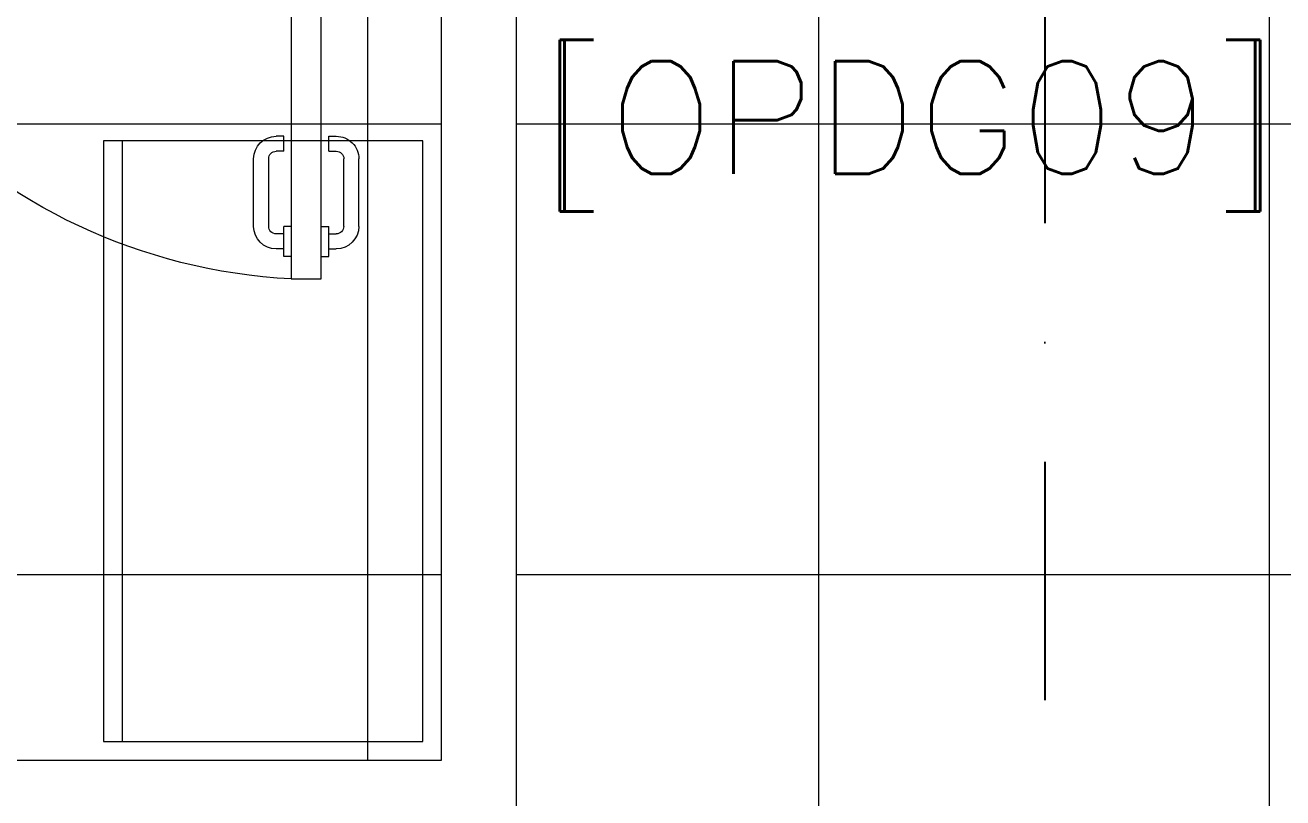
# Model space of a CAD drawing. Header units: inches. Extents: x -246178 to 57169, y -29325 to 19878.
# Drawn here: x 8544 to 10218, y -6297 to -5268 of the extents above; entities that cross this region are included whole.
import ezdxf

# ---------------------------------------------------------------- set-up
doc = ezdxf.new("R2010")
doc.units = ezdxf.units.IN
doc.header["$LTSCALE"] = 25
doc.header["$MEASUREMENT"] = 0
doc.linetypes.add('DASHDOT', pattern=[25.4, 12.7, -6.35, 0, -6.35])
doc.layers.get('0').update_dxf_attribs({"color": 8})
for name, color, linetype, lineweight in [('00-Ground Floor$0$72_EGR_BASE_TEXT', 252, 'Continuous', 5), ('00-Ground Floor$0$Frame', 252, 'Continuous', 9), ('00-Ground Floor$0$LOADING', 253, 'Continuous', 5), ('00-Ground Floor$0$NEW Wall', 166, 'Continuous', 5), ('00-Ground Floor$0$Walls', 251, 'Continuous', 5), ('00-Ground Floor$0$Wooden Joinery', 251, 'Continuous', 5), ('E-LITE-CLNG-CNDT', 6, 'DASHDOT', 35), ('F-ALRM-CLNG-CNDT', 51, 'DASHDOT', 25)]:
    doc.layers.add(name, color=color, linetype=linetype, lineweight=lineweight)
doc.styles.add('00-Ground Floor$0$SIMPLEX', font='SIMPLEX.shx', dxfattribs={"height": 150})

# ---------------------------------------------------------------- blocks, each defined once
blk = doc.blocks.new('*X71')
at = {"color": 0}
for p, q in [((5, 3), (5, 3)), ((5, 3), (5, 3)), ((5, 3), (5, 3)), ((5, 3), (5, 3)), ((5, 3), (5, 3)), ((5, 3), (5, 3)), ((5, 3), (5, 3)), ((5, 3), (5, 3)), ((5, 3), (5, 3)), ((5, 3), (5, 3)), ((5, 3), (5, 3)), ((5, 3), (5, 3)), ((5, 3), (5, 3)), ((5, 3), (5, 3)), ((5, 3), (5, 3)), ((5, 3), (5, 3)), ((5, 3), (5, 3)), ((5, 3), (5, 3)), ((5, 3), (5, 3)), ((5, 3), (5, 3)), ((5, 3), (5, 3)), ((5, 3), (5, 3)), ((5, 3), (5, 3)), ((5, 3), (5, 3)), ((5, 3), (5, 3)), ((5, 3), (5, 3)), ((5, 3), (5, 3)), ((5, 3), (5, 3)), ((5, 3), (5, 3)), ((5, 3), (5, 3)), ((5, 3), (5, 3)), ((5, 3), (5, 3)), ((5, 3), (5, 3)), ((5, 3), (5, 3)), ((5, 3), (5, 3)), ((5, 3), (5, 3)), ((5, 3), (5, 3)), ((5, 3), (5, 3)), ((5, 3), (5, 3)), ((5, 3), (5, 3)), ((5, 3), (5, 3)), ((5, 3), (5, 3)), ((5, 3), (5, 3)), ((5, 3), (5, 3)), ((5, 3), (5, 3)), ((5, 3), (5, 3)), ((5, 3), (5, 3)), ((5, 3), (5, 3)), ((5, 3), (5, 3)), ((5, 3), (5, 3)), ((5, 3), (5, 3)), ((5, 3), (5, 3)), ((5, 3), (5, 3)), ((5, 3), (5, 3)), ((5, 3), (5, 3)), ((5, 3), (5, 3)), ((5, 3), (5, 3)), ((5, 3), (5, 3)), ((5, 3), (5, 3)), ((5, 3), (5, 3)), ((5, 3), (5, 3)), ((5, 3), (5, 3)), ((5, 3), (5, 3)), ((5, 3), (5, 3)), ((5, 3), (5, 3)), ((5, 3), (5, 3)), ((6, 3), (5, 3)), ((5, 3), (5, 3)), ((6, 3), (5, 3)), ((5, 3), (5, 3)), ((6, 3), (5, 3)), ((5, 3), (5, 3)), ((6, 3), (5, 3)), ((5, 3), (5, 3)), ((5, 3), (5, 3)), ((5, 3), (5, 3)), ((5, 3), (5, 3)), ((5, 3), (5, 3)), ((5, 3), (5, 3)), ((5, 3), (5, 3)), ((5, 3), (5, 3)), ((5, 3), (5, 3)), ((5, 3), (5, 3)), ((5, 3), (5, 3)), ((5, 3), (5, 3)), ((5, 3), (5, 3)), ((5, 3), (5, 3)), ((5, 3), (5, 3)), ((5, 3), (5, 3)), ((5, 3), (5, 3)), ((5, 3), (5, 3)), ((5, 3), (5, 3)), ((5, 3), (5, 3)), ((5, 3), (5, 3)), ((5, 3), (5, 3)), ((5, 3), (5, 3)), ((6, 3), (6, 3)), ((6, 3), (6, 3)), ((6, 3), (6, 3)), ((6, 3), (6, 3)), ((6, 3), (6, 3)), ((6, 3), (6, 3)), ((6, 3), (6, 3)), ((6, 3), (6, 3)), ((6, 3), (6, 3)), ((6, 3), (6, 3)), ((6, 3), (6, 3)), ((6, 3), (6, 3)), ((6, 3), (6, 3)), ((6, 3), (6, 3)), ((6, 3), (6, 3)), ((6, 3), (6, 3)), ((6, 3), (6, 3)), ((6, 3), (6, 3)), ((6, 3), (6, 3)), ((6, 3), (6, 3)), ((6, 3), (6, 3)), ((6, 3), (6, 3)), ((6, 3), (6, 3)), ((6, 3), (6, 3)), ((6, 3), (6, 3)), ((6, 3), (6, 3)), ((6, 3), (6, 3)), ((6, 3), (6, 3)), ((6, 3), (6, 3)), ((6, 3), (6, 3)), ((6, 3), (6, 3)), ((6, 3), (6, 3)), ((6, 3), (6, 3)), ((6, 3), (6, 3)), ((6, 3), (6, 3)), ((6, 3), (6, 3)), ((6, 3), (6, 3)), ((6, 3), (6, 3)), ((6, 3), (6, 3)), ((6, 3), (6, 3)), ((6, 3), (6, 3)), ((6, 3), (6, 3)), ((6, 3), (6, 3)), ((6, 3), (6, 3)), ((6, 3), (6, 3)), ((6, 3), (6, 3)), ((6, 3), (6, 3)), ((6, 3), (6, 3)), ((6, 3), (6, 3)), ((6, 3), (6, 3)), ((6, 3), (6, 3)), ((6, 3), (6, 3)), ((6, 3), (6, 3)), ((6, 3), (6, 3)), ((6, 3), (6, 3)), ((6, 3), (6, 3)), ((6, 3), (6, 3)), ((6, 3), (6, 3)), ((6, 3), (6, 3)), ((6, 3), (6, 3)), ((6, 3), (6, 3)), ((6, 3), (6, 3)), ((6, 3), (6, 3)), ((6, 3), (6, 3)), ((6, 3), (6, 3)), ((6, 3), (6, 3)), ((6, 3), (6, 3)), ((6, 3), (6, 3)), ((6, 3), (6, 3)), ((6, 3), (6, 3)), ((6, 3), (6, 3)), ((6, 3), (6, 3)), ((6, 3), (6, 3)), ((6, 3), (6, 3)), ((6, 3), (6, 3)), ((6, 3), (6, 3)), ((6, 3), (6, 3)), ((6, 3), (6, 3)), ((6, 3), (6, 3)), ((6, 3), (6, 3)), ((6, 3), (6, 3)), ((6, 3), (6, 3)), ((6, 3), (6, 3)), ((6, 3), (6, 3)), ((6, 3), (6, 3)), ((6, 3), (6, 3)), ((6, 3), (6, 3)), ((6, 3), (6, 3)), ((6, 3), (6, 3)), ((6, 3), (6, 3)), ((6, 3), (6, 3)), ((6, 3), (6, 3)), ((6, 3), (6, 3)), ((6, 3), (6, 3)), ((6, 3), (6, 3)), ((6, 3), (6, 3)), ((6, 3), (6, 3)), ((6, 3), (6, 3)), ((6, 3), (6, 3)), ((6, 3), (6, 3)), ((6, 3), (6, 3)), ((6, 3), (6, 3)), ((6, 3), (6, 3)), ((6, 3), (6, 3)), ((6, 3), (6, 3)), ((6, 3), (6, 3)), ((6, 3), (6, 3)), ((6, 3), (6, 3)), ((6, 3), (6, 3)), ((6, 3), (6, 3)), ((6, 3), (6, 3)), ((6, 3), (6, 3)), ((6, 3), (6, 3)), ((6, 3), (6, 3)), ((6, 3), (6, 3)), ((6, 3), (6, 3)), ((6, 3), (6, 3)), ((6, 3), (6, 3)), ((6, 3), (6, 3)), ((6, 3), (6, 3)), ((6, 3), (6, 3)), ((6, 3), (6, 3)), ((6, 3), (6, 3)), ((6, 3), (6, 3)), ((6, 3), (6, 3)), ((6, 3), (6, 3)), ((6, 3), (6, 3)), ((6, 3), (6, 3)), ((6, 3), (6, 3)), ((6, 3), (6, 3)), ((6, 3), (6, 3)), ((6, 3), (6, 3)), ((6, 3), (6, 3)), ((6, 3), (6, 3)), ((6, 3), (6, 3)), ((6, 3), (6, 3)), ((6, 3), (6, 3)), ((6, 3), (6, 3)), ((6, 3), (6, 3)), ((6, 3), (6, 3)), ((6, 3), (6, 3)), ((6, 3), (6, 3)), ((6, 3), (6, 3)), ((6, 3), (6, 3)), ((6, 3), (6, 3)), ((6, 3), (6, 3)), ((6, 3), (6, 3)), ((6, 3), (6, 3)), ((6, 3), (6, 3)), ((6, 3), (6, 3)), ((6, 3), (6, 3)), ((6, 3), (6, 3)), ((6, 3), (6, 3)), ((6, 3), (6, 3)), ((6, 3), (6, 3)), ((6, 3), (6, 3)), ((6, 3), (6, 3)), ((6, 3), (6, 3)), ((6, 3), (6, 3)), ((6, 3), (6, 3)), ((6, 3), (6, 3)), ((6, 3), (6, 3)), ((6, 3), (6, 3)), ((6, 3), (6, 3)), ((6, 3), (6, 3)), ((6, 3), (6, 3)), ((6, 3), (6, 3)), ((6, 3), (6, 3)), ((6, 3), (6, 3)), ((6, 3), (6, 3)), ((6, 3), (6, 3)), ((6, 3), (6, 3)), ((6, 3), (6, 3)), ((6, 3), (6, 3)), ((6, 3), (6, 3)), ((6, 3), (6, 3)), ((6, 3), (6, 3)), ((6, 3), (6, 3)), ((6, 3), (6, 3)), ((6, 3), (6, 3)), ((6, 3), (6, 3)), ((6, 3), (6, 3)), ((6, 3), (6, 3)), ((6, 3), (6, 3)), ((6, 3), (6, 3)), ((6, 3), (6, 3)), ((6, 3), (6, 3)), ((6, 3), (6, 3)), ((6, 3), (6, 3)), ((6, 3), (6, 3)), ((6, 3), (6, 3)), ((6, 3), (6, 3)), ((6, 3), (6, 3)), ((6, 3), (6, 3)), ((6, 3), (6, 3)), ((6, 3), (6, 3)), ((6, 3), (6, 3)), ((6, 3), (6, 3)), ((6, 3), (6, 3)), ((6, 3), (6, 3)), ((6, 3), (6, 3)), ((6, 3), (6, 3)), ((6, 3), (6, 3)), ((6, 3), (6, 3)), ((6, 3), (5, 3)), ((6, 3), (5, 3)), ((6, 3), (5, 3)), ((6, 3), (5, 3)), ((6, 3), (5, 3)), ((6, 3), (6, 3)), ((6, 3), (6, 3)), ((6, 3), (6, 3)), ((6, 3), (6, 3)), ((6, 3), (6, 3)), ((6, 3), (6, 3)), ((6, 3), (6, 3)), ((6, 3), (6, 3)), ((6, 3), (6, 3)), ((6, 3), (6, 3)), ((6, 3), (6, 3)), ((6, 3), (6, 3)), ((6, 3), (6, 3)), ((6, 3), (6, 3)), ((6, 3), (6, 3)), ((6, 3), (6, 3)), ((6, 3), (6, 3)), ((6, 3), (6, 3)), ((6, 3), (6, 3)), ((6, 3), (6, 3)), ((6, 3), (6, 3)), ((6, 3), (6, 3)), ((6, 3), (6, 3)), ((6, 3), (6, 3)), ((6, 3), (6, 3)), ((6, 3), (6, 3)), ((6, 3), (6, 3)), ((6, 3), (6, 3)), ((6, 3), (6, 3)), ((6, 3), (6, 3)), ((6, 3), (6, 3)), ((6, 3), (6, 3)), ((6, 3), (6, 3)), ((6, 3), (6, 3)), ((6, 3), (6, 3)), ((6, 3), (6, 3)), ((6, 3), (6, 3)), ((6, 3), (6, 3)), ((6, 3), (6, 3)), ((6, 3), (6, 3)), ((6, 3), (6, 3)), ((6, 3), (6, 3)), ((6, 3), (6, 3)), ((6, 3), (6, 3)), ((6, 3), (6, 3)), ((6, 3), (6, 3)), ((6, 3), (6, 3)), ((6, 3), (6, 3)), ((6, 3), (6, 3)), ((6, 3), (6, 3)), ((6, 3), (6, 3)), ((6, 3), (6, 3)), ((6, 3), (6, 3)), ((6, 3), (6, 3)), ((6, 3), (6, 3)), ((6, 3), (6, 3)), ((6, 3), (6, 3)), ((6, 3), (6, 3)), ((6, 3), (6, 3)), ((6, 3), (6, 3)), ((6, 3), (6, 3)), ((6, 3), (6, 3)), ((6, 3), (6, 3)), ((6, 3), (6, 3)), ((6, 3), (6, 3)), ((6, 3), (6, 3)), ((6, 3), (6, 3)), ((6, 3), (6, 3)), ((6, 3), (6, 3)), ((6, 3), (6, 3)), ((6, 3), (6, 3)), ((6, 3), (6, 3)), ((6, 3), (6, 3)), ((6, 3), (6, 3)), ((6, 3), (6, 3)), ((6, 3), (6, 3)), ((6, 3), (6, 3)), ((6, 3), (6, 3)), ((6, 3), (6, 3)), ((6, 3), (6, 3)), ((6, 3), (6, 3)), ((6, 3), (6, 3)), ((6, 3), (6, 3)), ((6, 3), (6, 3)), ((6, 3), (6, 3)), ((6, 3), (6, 3)), ((6, 3), (6, 3)), ((6, 3), (6, 3)), ((6, 3), (6, 3)), ((6, 3), (6, 3)), ((6, 3), (6, 3)), ((6, 3), (6, 3)), ((6, 3), (6, 3)), ((6, 3), (6, 3)), ((6, 3), (6, 3)), ((6, 3), (6, 3)), ((6, 3), (6, 3)), ((6, 3), (6, 3)), ((6, 3), (6, 3)), ((6, 3), (6, 3)), ((6, 3), (6, 3)), ((6, 3), (6, 3)), ((6, 3), (6, 3)), ((6, 3), (6, 3)), ((6, 3), (6, 3)), ((6, 3), (6, 3)), ((6, 3), (6, 3)), ((6, 3), (6, 3)), ((6, 3), (6, 3)), ((6, 3), (6, 3)), ((6, 3), (6, 3)), ((6, 3), (6, 3)), ((6, 3), (6, 3)), ((6, 3), (6, 3)), ((6, 3), (6, 3)), ((6, 3), (6, 3)), ((6, 3), (6, 3)), ((6, 3), (6, 3)), ((6, 3), (6, 3)), ((6, 3), (6, 3)), ((6, 3), (6, 3)), ((6, 3), (6, 3)), ((6, 3), (6, 3)), ((6, 3), (6, 3)), ((6, 3), (6, 3)), ((6, 3), (6, 3)), ((6, 3), (6, 3)), ((6, 3), (6, 3)), ((6, 3), (6, 3)), ((6, 3), (6, 3)), ((6, 3), (6, 3)), ((6, 3), (6, 3)), ((6, 3), (6, 3)), ((6, 3), (6, 3)), ((6, 3), (6, 3)), ((6, 3), (6, 3)), ((6, 3), (6, 3)), ((6, 3), (6, 3)), ((6, 3), (6, 3)), ((6, 3), (6, 3)), ((6, 3), (6, 3)), ((6, 3), (6, 3)), ((6, 3), (6, 3)), ((6, 3), (6, 3)), ((6, 3), (6, 3)), ((6, 3), (6, 3)), ((6, 3), (6, 3)), ((6, 3), (6, 3)), ((6, 3), (6, 3)), ((6, 3), (6, 3)), ((6, 3), (6, 3)), ((6, 3), (6, 3)), ((6, 3), (6, 3)), ((6, 3), (6, 3)), ((6, 3), (6, 3)), ((6, 3), (6, 3)), ((6, 3), (6, 3)), ((6, 3), (6, 3)), ((6, 3), (6, 3)), ((6, 3), (6, 3)), ((6, 3), (6, 3)), ((6, 3), (6, 3)), ((6, 3), (6, 3)), ((6, 3), (6, 3)), ((6, 3), (6, 3)), ((6, 3), (6, 3)), ((6, 3), (6, 3)), ((6, 3), (6, 3)), ((6, 3), (6, 3)), ((6, 3), (6, 3)), ((6, 3), (6, 3)), ((6, 3), (6, 3)), ((6, 3), (6, 3)), ((6, 3), (6, 3)), ((6, 3), (6, 3)), ((6, 3), (6, 3)), ((6, 3), (6, 3)), ((6, 3), (6, 3)), ((6, 3), (6, 3)), ((6, 3), (6, 3)), ((6, 3), (6, 3)), ((6, 3), (6, 3)), ((6, 3), (6, 3)), ((6, 3), (6, 3)), ((6, 3), (6, 3)), ((6, 3), (6, 3)), ((6, 3), (6, 3)), ((6, 3), (6, 3)), ((6, 3), (6, 3)), ((6, 3), (6, 3)), ((6, 3), (6, 3)), ((6, 3), (6, 3)), ((6, 3), (6, 3)), ((6, 3), (6, 3)), ((6, 3), (6, 3)), ((6, 3), (6, 3)), ((6, 3), (6, 3)), ((6, 3), (6, 3)), ((6, 3), (6, 3)), ((6, 3), (6, 3)), ((6, 3), (6, 3)), ((6, 3), (6, 3)), ((6, 3), (6, 3)), ((6, 3), (6, 3)), ((6, 3), (6, 3)), ((6, 3), (6, 3)), ((6, 3), (6, 3)), ((6, 3), (6, 3)), ((6, 3), (6, 3)), ((6, 3), (6, 3)), ((6, 3), (6, 3)), ((6, 3), (6, 3)), ((6, 3), (6, 3)), ((6, 3), (6, 3)), ((6, 3), (6, 3)), ((6, 3), (6, 3)), ((6, 3), (6, 3)), ((6, 3), (6, 3)), ((6, 3), (6, 3)), ((6, 3), (6, 3)), ((6, 3), (6, 3)), ((6, 3), (6, 3)), ((6, 3), (6, 3)), ((6, 3), (6, 3)), ((6, 3), (6, 3)), ((6, 3), (6, 3)), ((6, 3), (6, 3)), ((6, 3), (6, 3)), ((6, 3), (6, 3)), ((6, 3), (6, 3)), ((6, 3), (6, 3)), ((6, 3), (6, 3)), ((6, 3), (6, 3)), ((6, 3), (6, 3)), ((6, 3), (6, 3)), ((6, 3), (6, 3)), ((6, 3), (6, 3)), ((6, 3), (6, 3)), ((6, 3), (6, 3)), ((6, 3), (6, 3)), ((6, 3), (6, 3)), ((6, 3), (6, 3)), ((6, 3), (6, 3)), ((6, 3), (6, 3)), ((6, 3), (6, 3)), ((6, 3), (6, 3)), ((6, 3), (6, 3)), ((6, 3), (6, 3)), ((6, 3), (6, 3)), ((6, 3), (6, 3)), ((6, 3), (6, 3)), ((6, 3), (6, 3)), ((6, 3), (6, 3)), ((6, 3), (6, 3)), ((6, 3), (6, 3)), ((6, 3), (6, 3)), ((6, 3), (6, 3)), ((6, 3), (6, 3)), ((6, 3), (6, 3)), ((6, 3), (6, 3)), ((6, 3), (6, 3)), ((6, 3), (6, 3)), ((6, 3), (6, 3)), ((6, 3), (6, 3)), ((6, 3), (6, 3)), ((6, 3), (6, 3)), ((6, 3), (6, 3)), ((6, 3), (6, 3)), ((6, 3), (6, 3)), ((6, 3), (6, 3)), ((6, 3), (6, 3)), ((6, 3), (6, 3)), ((6, 3), (6, 3)), ((6, 3), (6, 3)), ((6, 3), (6, 3)), ((6, 3), (6, 3)), ((6, 3), (6, 3)), ((6, 3), (6, 3)), ((6, 3), (6, 3)), ((6, 3), (6, 3)), ((6, 3), (6, 3)), ((6, 3), (6, 3)), ((6, 3), (6, 3)), ((6, 3), (6, 3)), ((6, 3), (6, 3)), ((6, 3), (6, 3)), ((6, 3), (6, 3)), ((6, 3), (6, 3)), ((6, 3), (6, 3)), ((6, 3), (6, 3)), ((6, 3), (6, 3)), ((6, 3), (6, 3)), ((6, 3), (6, 3)), ((6, 3), (6, 3)), ((6, 3), (6, 3)), ((6, 3), (6, 3)), ((6, 3), (6, 3)), ((6, 3), (6, 3)), ((6, 3), (6, 3)), ((6, 3), (6, 3)), ((6, 3), (6, 3)), ((6, 3), (6, 3)), ((6, 3), (6, 3)), ((6, 3), (6, 3)), ((6, 3), (6, 3)), ((6, 3), (6, 3)), ((6, 3), (6, 3)), ((6, 3), (6, 3)), ((6, 3), (6, 3)), ((6, 3), (6, 3)), ((6, 3), (6, 3)), ((6, 3), (6, 3)), ((6, 3), (6, 3)), ((6, 3), (6, 3)), ((6, 3), (6, 3)), ((6, 3), (6, 3)), ((6, 3), (6, 3))]:
    blk.add_line(p, q, dxfattribs=at)
blk = doc.blocks.new('*X72')
at = {"color": 0}
for p, q in [((13, 1), (13, 1)), ((13, 1), (13, 1)), ((13, 1), (13, 1)), ((13, 1), (13, 1)), ((13, 1), (13, 1)), ((13, 1), (13, 1)), ((13, 1), (13, 1)), ((13, 1), (13, 1)), ((13, 1), (13, 1)), ((13, 1), (13, 1)), ((13, 1), (13, 1)), ((13, 1), (13, 1)), ((13, 1), (13, 1)), ((13, 1), (13, 1)), ((13, 1), (13, 1)), ((13, 1), (14, 1)), ((13, 1), (14, 1)), ((13, 1), (14, 1)), ((13, 1), (13, 1)), ((13, 1), (13, 1)), ((13, 1), (13, 1)), ((13, 1), (13, 1)), ((13, 1), (13, 1)), ((13, 1), (13, 1)), ((13, 1), (13, 1)), ((13, 1), (13, 1)), ((13, 1), (13, 1)), ((13, 1), (13, 1)), ((13, 1), (13, 1)), ((13, 1), (13, 1)), ((13, 1), (13, 1)), ((13, 1), (13, 1)), ((13, 1), (13, 1)), ((13, 1), (13, 1)), ((13, 1), (13, 1)), ((13, 1), (13, 1)), ((13, 1), (13, 1)), ((13, 1), (13, 1)), ((13, 1), (13, 1)), ((13, 1), (13, 1)), ((13, 1), (13, 1)), ((13, 1), (13, 1)), ((13, 1), (13, 1)), ((13, 1), (13, 1)), ((13, 1), (13, 1)), ((13, 1), (13, 1)), ((13, 1), (13, 1)), ((13, 1), (13, 1)), ((13, 1), (13, 1)), ((13, 1), (13, 1)), ((13, 1), (13, 1)), ((13, 1), (13, 1)), ((13, 1), (13, 1)), ((13, 1), (13, 1)), ((13, 1), (13, 1)), ((13, 1), (13, 1)), ((13, 1), (13, 1)), ((13, 1), (13, 1)), ((13, 1), (13, 1)), ((13, 1), (13, 1)), ((13, 1), (13, 1)), ((13, 1), (13, 1)), ((13, 1), (13, 1)), ((13, 1), (13, 1)), ((13, 1), (13, 1)), ((13, 1), (13, 1)), ((13, 1), (13, 1)), ((13, 1), (13, 1)), ((13, 1), (13, 1)), ((13, 1), (13, 1)), ((13, 1), (13, 1)), ((13, 1), (13, 1)), ((13, 1), (13, 1)), ((13, 1), (13, 1)), ((13, 1), (13, 1)), ((13, 1), (13, 1)), ((13, 1), (13, 1)), ((13, 1), (13, 1)), ((13, 1), (13, 1)), ((13, 1), (13, 1)), ((13, 1), (13, 1)), ((13, 1), (13, 1)), ((13, 1), (13, 1)), ((13, 1), (13, 1)), ((13, 1), (13, 1)), ((13, 1), (13, 1)), ((13, 1), (13, 1)), ((13, 1), (13, 1)), ((13, 1), (13, 1)), ((13, 1), (13, 1)), ((13, 1), (13, 1)), ((13, 1), (13, 1)), ((13, 1), (13, 1)), ((13, 1), (13, 1)), ((13, 1), (13, 1)), ((13, 1), (13, 1)), ((13, 1), (13, 1)), ((13, 1), (13, 1)), ((13, 1), (13, 1)), ((13, 1), (13, 1)), ((13, 1), (13, 1)), ((13, 1), (13, 1)), ((13, 1), (13, 1)), ((13, 1), (13, 1)), ((13, 1), (13, 1)), ((13, 1), (13, 1)), ((13, 1), (13, 1)), ((13, 1), (13, 1)), ((13, 1), (13, 1)), ((13, 1), (13, 1)), ((13, 1), (13, 1)), ((13, 1), (13, 1)), ((13, 1), (13, 1)), ((13, 1), (13, 1)), ((13, 1), (13, 1)), ((13, 1), (13, 1)), ((13, 1), (13, 1)), ((13, 1), (13, 1)), ((13, 1), (13, 1)), ((13, 1), (13, 1)), ((13, 1), (13, 1)), ((13, 1), (13, 1)), ((13, 1), (13, 1)), ((13, 1), (14, 1)), ((13, 0), (13, 0)), ((13, 0), (13, 0)), ((13, 0), (13, 0)), ((13, 0), (13, 0)), ((13, 0), (13, 0)), ((13, 0), (13, 0)), ((13, 0), (13, 0)), ((13, 0), (13, 0)), ((13, 0), (13, 0)), ((13, 0), (13, 0)), ((13, 0), (13, 0)), ((13, 0), (13, 0)), ((13, 0), (13, 0)), ((13, 0), (13, 0)), ((13, 0), (13, 0)), ((13, 0), (13, 0)), ((13, 0), (13, 0)), ((13, 0), (13, 0)), ((13, 0), (13, 0)), ((13, 0), (13, 0)), ((13, 0), (13, 0)), ((13, 0), (13, 0)), ((13, 0), (13, 0)), ((13, 0), (13, 0)), ((13, 0), (13, 0)), ((13, 0), (13, 0)), ((13, 0), (13, 0)), ((13, 0), (13, 0)), ((13, 0), (13, 0)), ((13, 0), (13, 0)), ((13, 0), (13, 0)), ((13, 0), (13, 0)), ((13, 0), (13, 0)), ((13, 0), (13, 0)), ((13, 0), (13, 0)), ((13, 0), (13, 0)), ((13, 0), (13, 0)), ((13, 0), (13, 0)), ((13, 0), (13, 0)), ((13, 0), (13, 0)), ((13, 0), (13, 0)), ((13, 0), (13, 0)), ((13, 0), (13, 0)), ((13, 0), (13, 0)), ((13, 0), (13, 0)), ((13, 0), (13, 0)), ((13, 0), (13, 0)), ((13, 0), (13, 0)), ((13, 0), (14, 0)), ((13, 0), (14, 0)), ((13, 0), (13, 0)), ((13, 0), (14, 0)), ((14, 1), (14, 1)), ((14, 1), (14, 1)), ((14, 1), (14, 1)), ((14, 1), (14, 1)), ((14, 1), (14, 1)), ((14, 1), (14, 1)), ((14, 1), (14, 1)), ((14, 1), (14, 1)), ((14, 1), (14, 1)), ((14, 1), (14, 1)), ((14, 1), (14, 1)), ((14, 1), (14, 1)), ((14, 1), (14, 1)), ((14, 1), (14, 1)), ((14, 1), (14, 1)), ((14, 1), (14, 1)), ((14, 1), (14, 1)), ((14, 1), (14, 1)), ((14, 1), (14, 1)), ((14, 1), (14, 1)), ((14, 1), (14, 1)), ((14, 1), (14, 1)), ((14, 1), (14, 1)), ((14, 1), (14, 1)), ((14, 1), (14, 1)), ((14, 1), (14, 1)), ((14, 1), (14, 1)), ((14, 1), (14, 1)), ((14, 1), (14, 1)), ((14, 1), (14, 1)), ((14, 1), (14, 1)), ((14, 1), (14, 1)), ((14, 1), (14, 1)), ((14, 1), (14, 1)), ((14, 1), (14, 1)), ((14, 1), (14, 1)), ((14, 1), (14, 1)), ((14, 1), (14, 1)), ((14, 1), (14, 1)), ((14, 1), (14, 1)), ((14, 1), (14, 1)), ((14, 1), (14, 1)), ((14, 1), (14, 1)), ((14, 1), (14, 1)), ((14, 1), (14, 1)), ((14, 1), (14, 1)), ((14, 1), (14, 1)), ((14, 1), (14, 1)), ((14, 1), (14, 1)), ((14, 1), (14, 1)), ((14, 1), (14, 1)), ((14, 1), (14, 1)), ((14, 1), (14, 1)), ((14, 1), (14, 1)), ((14, 1), (14, 1)), ((14, 1), (14, 1)), ((14, 1), (14, 1)), ((14, 1), (14, 1)), ((14, 1), (14, 1)), ((14, 1), (14, 1)), ((14, 1), (14, 1)), ((14, 1), (14, 1)), ((14, 1), (14, 1)), ((14, 1), (14, 1)), ((14, 1), (14, 1)), ((14, 1), (14, 1)), ((14, 1), (14, 1)), ((14, 1), (14, 1)), ((14, 1), (14, 1)), ((14, 1), (14, 1)), ((14, 1), (14, 1)), ((14, 1), (14, 1)), ((14, 1), (14, 1)), ((14, 1), (14, 1)), ((14, 1), (14, 1)), ((14, 1), (14, 1)), ((14, 1), (14, 1)), ((14, 1), (14, 1)), ((14, 1), (14, 1)), ((14, 1), (14, 1)), ((14, 1), (14, 1)), ((14, 1), (14, 1)), ((14, 1), (14, 1)), ((14, 1), (14, 1)), ((14, 1), (14, 1)), ((14, 1), (14, 1)), ((14, 1), (14, 1)), ((14, 1), (14, 1)), ((14, 1), (14, 1)), ((14, 1), (14, 1)), ((14, 1), (14, 1)), ((14, 1), (14, 1)), ((14, 1), (14, 1)), ((14, 1), (14, 1)), ((14, 0), (14, 0)), ((14, 0), (14, 0)), ((14, 0), (14, 0)), ((14, 0), (14, 0)), ((14, 0), (14, 0)), ((14, 0), (14, 0)), ((14, 0), (14, 0)), ((14, 0), (14, 0)), ((14, 0), (14, 0)), ((14, 0), (14, 0)), ((14, 0), (14, 0)), ((14, 0), (14, 0)), ((14, 0), (14, 0)), ((14, 0), (14, 0)), ((14, 0), (14, 0)), ((14, 0), (14, 0)), ((14, 0), (14, 0)), ((14, 0), (14, 0)), ((14, 0), (14, 0)), ((14, 0), (14, 0)), ((14, 0), (14, 0)), ((14, 0), (14, 0)), ((14, 0), (14, 0)), ((14, 0), (14, 0)), ((14, 0), (14, 0)), ((14, 0), (14, 0)), ((14, 0), (14, 0)), ((14, 0), (14, 0)), ((14, 0), (14, 0)), ((14, 0), (14, 0)), ((14, 0), (14, 0)), ((14, 0), (14, 0)), ((14, 0), (14, 0)), ((14, 0), (14, 0)), ((14, 0), (14, 0)), ((14, 0), (14, 0)), ((14, 0), (14, 0)), ((14, 0), (14, 0)), ((14, 0), (14, 0)), ((14, 0), (14, 0)), ((14, 0), (14, 0)), ((14, 0), (14, 0)), ((14, 0), (14, 0)), ((14, 0), (14, 0)), ((14, 0), (14, 0)), ((14, 0), (14, 0)), ((14, 0), (14, 0)), ((14, 0), (14, 0)), ((13, 0), (13, 0)), ((13, 0), (14, 0)), ((13, 0), (13, 0)), ((13, 0), (14, 0)), ((13, 0), (13, 0)), ((13, 0), (14, 0)), ((13, 0), (13, 0)), ((13, 0), (13, 0)), ((13, 0), (13, 0)), ((13, 0), (13, 0)), ((13, 0), (14, 0)), ((13, 0), (13, 0)), ((13, 0), (14, 0)), ((13, 0), (13, 0)), ((13, 0), (14, 0)), ((13, 0), (13, 0)), ((13, 0), (14, 0)), ((13, 0), (13, 0)), ((13, 0), (14, 0)), ((13, 0), (13, 0)), ((13, 0), (14, 0)), ((13, 0), (13, 0)), ((13, 0), (14, 0)), ((13, 0), (13, 0)), ((13, 0), (13, 0)), ((13, 0), (13, 0)), ((13, 0), (14, 0)), ((13, 0), (13, 0)), ((13, 0), (14, 0)), ((13, 0), (13, 0)), ((13, 0), (14, 0)), ((13, 0), (13, 0)), ((13, 0), (14, 0)), ((13, 0), (13, 0)), ((13, 0), (13, 0)), ((13, 0), (13, 0)), ((13, 0), (13, 0)), ((13, 0), (13, 0)), ((13, 0), (13, 0)), ((13, 0), (13, 0)), ((13, 0), (13, 0)), ((13, 0), (13, 0)), ((13, 0), (13, 0)), ((13, 0), (13, 0)), ((13, 0), (13, 0)), ((13, 0), (13, 0)), ((13, 0), (13, 0)), ((13, 0), (13, 0)), ((13, 0), (13, 0)), ((13, 0), (13, 0)), ((13, 0), (13, 0)), ((13, 0), (13, 0)), ((13, 0), (13, 0)), ((13, 0), (13, 0)), ((13, 0), (13, 0)), ((13, 0), (13, 0)), ((13, 0), (13, 0)), ((13, 0), (13, 0)), ((13, 0), (13, 0)), ((13, 0), (13, 0)), ((13, 0), (13, 0)), ((13, 0), (13, 0)), ((13, 0), (13, 0)), ((13, 0), (13, 0)), ((13, -1), (13, -1)), ((13, -1), (13, -1)), ((13, -1), (13, -1)), ((13, -1), (13, -1)), ((13, -1), (13, -1)), ((13, -1), (14, -1)), ((13, -1), (13, -1)), ((14, 0), (14, 0)), ((14, 0), (14, 0)), ((14, 0), (14, 0)), ((14, 0), (14, 0)), ((14, 0), (14, 0)), ((14, 0), (14, 0)), ((14, 0), (14, 0)), ((14, 0), (14, 0)), ((14, 0), (14, 0)), ((14, 0), (14, 0)), ((14, 0), (14, 0)), ((14, 0), (14, 0)), ((14, 0), (14, 0)), ((14, 0), (14, 0)), ((14, 0), (14, 0)), ((13, 0), (14, 0)), ((14, 0), (14, 0)), ((14, 0), (14, 0)), ((14, 0), (14, 0)), ((14, 0), (14, 0)), ((14, 0), (14, 0)), ((14, 0), (14, 0)), ((14, 0), (14, 0)), ((14, 0), (14, 0)), ((14, 0), (14, 0)), ((14, 0), (14, 0)), ((14, 0), (14, 0)), ((14, 0), (14, 0)), ((14, 0), (14, 0)), ((14, 0), (14, 0)), ((14, 0), (14, 0)), ((14, 0), (14, 0)), ((14, 0), (14, 0)), ((14, 0), (14, 0)), ((14, 0), (14, 0)), ((14, 0), (14, 0)), ((14, 0), (14, 0)), ((14, 0), (14, 0)), ((14, 0), (14, 0)), ((14, 0), (14, 0)), ((14, 0), (14, 0)), ((14, 0), (14, 0)), ((14, 0), (14, 0)), ((14, 0), (14, 0)), ((14, 0), (14, 0)), ((14, 0), (14, 0)), ((14, 0), (14, 0)), ((14, 0), (14, 0)), ((14, 0), (14, 0)), ((14, 0), (14, 0)), ((14, -1), (14, -1)), ((14, -1), (14, -1)), ((14, -1), (14, -1)), ((14, -1), (14, -1)), ((14, -1), (14, -1))]:
    blk.add_line(p, q, dxfattribs=at)
blk = doc.blocks.new('00-Ground Floor$0$GF21032-P')
for p, q in [((-0.4, 0.425), (-0.4, 0)), ((0.4, 0.425), (-0.4, 0.425)), ((0.4, 0), (0.4, 0.425)), ((-0.4, 0.025), (0.4, 0.025)), ((-0.4, 0), (0.4, 0))]:
    blk.add_line(p, q)
for points in [[(0.4, 0.425), (0.4, 0.425), (0.4, 0.425), (0.4, 0.425), (0.4, 0.425), (0.4, 0.425), (0.4, 0.425), (0.4, 0.425), (0.4, 0.425), (0.4, 0.425), (0.4, 0.425), (0.4, 0.425), (0.4, 0.425), (0.4, 0.425), (0.4, 0.425), (0.4, 0.425), (0.4, 0.425), (0.4, 0.425), (0.4, 0.425), (0.4, 0.425), (0.4, 0.425), (0.4, 0.425), (0.4, 0.425), (0.4, 0.425), (0.4, 0.425), (0.4, 0.425), (0.4, 0.425), (0.4, 0.425), (0.4, 0.425), (0.4, 0.425), (0.4, 0.425), (0.4, 0.425), (0.4, 0.425), (0.4, 0.425), (0.4, 0.425), (0.4, 0.425), (0.4, 0.425), (0.4, 0.425), (0.4, 0.425), (0.4, 0.425), (0.4, 0.425), (0.4, 0.425), (0.4, 0.425), (0.4, 0.425), (0.4, 0.425), (0.4, 0.425), (0.4, 0.425), (0.4, 0.425), (0.4, 0.425), (0.4, 0.425), (0.4, 0.425), (0.4, 0.425), (0.4, 0.425), (0.4, 0.425), (0.4, 0.425), (0.4, 0.425), (0.4, 0.425), (0.4, 0.425), (0.4, 0.425), (0.4, 0.425), (0.4, 0.425), (0.4, 0.425), (0.4, 0.425), (0.4, 0.425), (0.4, 0.425), (0.4, 0.425), (0.4, 0.425), (0.4, 0.425), (0.4, 0.425), (0.4, 0.425), (0.4, 0.425), (0.4, 0.425), (0.4, 0.425), (0.4, 0.425), (0.4, 0.425), (0.4, 0.425), (0.4, 0.425), (0.4, 0.425), (0.4, 0.425), (0.4, 0.425), (0.4, 0.425), (0.4, 0.425), (0.4, 0.425), (0.4, 0.425), (0.4, 0.425), (0.4, 0.425), (0.4, 0.425), (0.4, 0.425), (0.4, 0.425), (0.4, 0.425), (0.4, 0.425), (0.4, 0.425), (0.4, 0.425), (0.4, 0.425), (0.4, 0.425), (0.4, 0.425), (0.4, 0.425), (0.4, 0.425), (0.4, 0.425), (0.4, 0.425), (0.4, 0.425), (0.4, 0.425), (0.4, 0.425), (0.4, 0.425), (0.4, 0.425), (0.4, 0.425), (0.4, 0.425), (0.4, 0.425), (0.4, 0.425), (0.4, 0.425), (0.4, 0.425), (0.4, 0.425), (0.4, 0.425), (0.4, 0.425), (0.4, 0.425), (0.4, 0.425), (0.4, 0.425), (0.4, 0.425), (0.4, 0.425), (0.4, 0.425), (0.4, 0.425), (0.4, 0.425), (0.4, 0.425), (0.4, 0.425), (0.4, 0.425), (0.4, 0.425), (0.4, 0.425), (0.4, 0.425), (0.4, 0.425), (0.4, 0.425), (0.4, 0.425), (0.4, 0.425), (0.4, 0.425), (0.4, 0.425), (0.4, 0.425), (0.4, 0.425), (0.4, 0.425), (0.4, 0.425), (0.4, 0.425), (0.4, 0.425), (0.4, 0.425), (0.4, 0.425), (0.4, 0.425), (0.4, 0.425), (0.4, 0.425), (0.4, 0.425), (0.4, 0.425), (0.4, 0.425), (0.4, 0.425), (0.4, 0.425), (0.4, 0.425), (0.4, 0.425), (0.4, 0.425), (0.4, 0.425), (0.4, 0.425), (0.4, 0.425), (0.4, 0.425), (0.4, 0.425), (0.4, 0.425), (0.4, 0.425), (0.4, 0.425), (0.4, 0.425), (0.4, 0.425), (0.4, 0.425), (0.4, 0.425), (0.4, 0.425), (0.4, 0.425), (0.4, 0.425), (0.4, 0.425), (0.4, 0.425), (0.4, 0.425), (0.4, 0.425), (0.4, 0.425), (0.4, 0.425), (0.4, 0.425), (0.4, 0.425), (0.4, 0.425), (0.4, 0.425), (0.4, 0.425), (0.4, 0.425), (0.4, 0.425), (0.4, 0.425), (0.4, 0.425), (0.4, 0.425), (0.4, 0.425), (0.4, 0.425), (0.4, 0.425), (0.4, 0.425), (0.4, 0.425), (0.4, 0.425), (0.4, 0.425), (0.4, 0.425), (0.4, 0.425), (0.4, 0.425), (0.4, 0.425), (0.4, 0.425), (0.4, 0.425), (0.4, 0.425), (0.4, 0.425), (0.4, 0.425), (0.4, 0.425), (0.4, 0.425), (0.4, 0.425), (0.4, 0.425), (0.4, 0.425), (0.4, 0.425), (0.4, 0.425), (0.4, 0.425), (0.4, 0.425), (0.4, 0.425), (0.4, 0.425), (0.4, 0.425), (0.4, 0.425), (0.4, 0.425), (0.4, 0.425), (0.4, 0.425), (0.4, 0.425), (0.4, 0.425), (0.4, 0.425)], [(0.4, 0.425), (0.4, 0.425), (0.4, 0.425), (0.4, 0.425), (0.4, 0.425), (0.4, 0.425), (0.4, 0.425), (0.4, 0.425), (0.4, 0.425), (0.4, 0.425), (0.4, 0.425), (0.4, 0.425), (0.4, 0.425), (0.4, 0.425), (0.4, 0.425), (0.4, 0.425), (0.4, 0.425), (0.4, 0.425), (0.4, 0.425), (0.4, 0.425), (0.4, 0.425), (0.4, 0.425), (0.4, 0.425), (0.4, 0.425), (0.4, 0.425), (0.4, 0.425), (0.4, 0.425), (0.4, 0.425), (0.4, 0.425), (0.4, 0.425), (0.4, 0.425), (0.4, 0.425), (0.4, 0.425), (0.4, 0.425), (0.4, 0.425), (0.4, 0.425), (0.4, 0.425), (0.4, 0.425), (0.4, 0.425), (0.4, 0.425), (0.4, 0.425), (0.4, 0.425), (0.4, 0.425), (0.4, 0.425), (0.4, 0.425), (0.4, 0.425), (0.4, 0.425), (0.4, 0.425), (0.4, 0.425), (0.4, 0.425), (0.4, 0.425), (0.4, 0.425), (0.4, 0.425), (0.4, 0.425), (0.4, 0.425), (0.4, 0.425), (0.4, 0.425), (0.4, 0.425), (0.4, 0.425), (0.4, 0.425), (0.4, 0.425), (0.4, 0.425), (0.4, 0.425), (0.4, 0.425), (0.4, 0.425), (0.4, 0.425), (0.4, 0.425), (0.4, 0.425), (0.4, 0.425), (0.4, 0.425), (0.4, 0.425), (0.4, 0.425), (0.4, 0.425), (0.4, 0.425), (0.4, 0.425), (0.4, 0.425), (0.4, 0.425), (0.4, 0.425), (0.4, 0.425), (0.4, 0.425), (0.4, 0.425), (0.4, 0.425), (0.4, 0.425), (0.4, 0.425), (0.4, 0.425), (0.4, 0.425), (0.4, 0.425), (0.4, 0.425), (0.4, 0.425), (0.4, 0.425), (0.4, 0.425), (0.4, 0.425), (0.4, 0.425), (0.4, 0.425), (0.4, 0.425), (0.4, 0.425), (0.4, 0.425), (0.4, 0.425), (0.4, 0.425), (0.4, 0.425), (0.4, 0.425), (0.4, 0.425), (0.4, 0.425), (0.4, 0.425), (0.4, 0.425), (0.4, 0.425), (0.4, 0.425), (0.4, 0.425), (0.4, 0.425), (0.4, 0.425), (0.4, 0.425), (0.4, 0.425), (0.4, 0.425), (0.4, 0.425), (0.4, 0.425), (0.4, 0.425), (0.4, 0.425), (0.4, 0.425), (0.4, 0.425), (0.4, 0.425), (0.4, 0.425), (0.4, 0.425), (0.4, 0.425), (0.4, 0.425), (0.4, 0.425), (0.4, 0.425), (0.4, 0.425), (0.4, 0.425), (0.4, 0.425), (0.4, 0.425), (0.4, 0.425), (0.4, 0.425), (0.4, 0.425), (0.4, 0.425), (0.4, 0.425), (0.4, 0.425), (0.4, 0.425), (0.4, 0.425), (0.4, 0.425), (0.4, 0.425), (0.4, 0.425), (0.4, 0.425), (0.4, 0.425), (0.4, 0.425), (0.4, 0.425), (0.4, 0.425), (0.4, 0.425), (0.4, 0.425), (0.4, 0.425), (0.4, 0.425), (0.4, 0.425), (0.4, 0.425), (0.4, 0.425), (0.4, 0.425), (0.4, 0.425), (0.4, 0.425), (0.4, 0.425), (0.4, 0.425), (0.4, 0.425), (0.4, 0.425), (0.4, 0.425), (0.4, 0.425), (0.4, 0.425), (0.4, 0.425), (0.4, 0.425), (0.4, 0.425), (0.4, 0.425), (0.4, 0.425), (0.4, 0.425), (0.4, 0.425), (0.4, 0.425), (0.4, 0.425), (0.4, 0.425), (0.4, 0.425), (0.4, 0.425), (0.4, 0.425), (0.4, 0.425), (0.4, 0.425), (0.4, 0.425), (0.4, 0.425), (0.4, 0.425), (0.4, 0.425), (0.4, 0.425), (0.4, 0.425), (0.4, 0.425), (0.4, 0.425), (0.4, 0.425), (0.4, 0.425), (0.4, 0.425), (0.4, 0.425), (0.4, 0.425), (0.4, 0.425), (0.4, 0.425), (0.4, 0.425), (0.4, 0.425), (0.4, 0.425), (0.4, 0.425), (0.4, 0.425), (0.4, 0.425), (0.4, 0.425), (0.4, 0.425), (0.4, 0.425), (0.4, 0.425), (0.4, 0.425), (0.4, 0.425), (0.4, 0.425), (0.4, 0.425), (0.4, 0.425), (0.4, 0.425), (0.4, 0.425), (0.4, 0.425), (0.4, 0.425), (0.4, 0.425), (0.4, 0.425)], [(0.4, 0.425), (0.4, 0.425), (0.4, 0.425), (0.4, 0.425), (0.4, 0.425), (0.4, 0.425), (0.4, 0.425), (0.4, 0.425), (0.4, 0.425), (0.4, 0.425), (0.4, 0.425), (0.4, 0.425), (0.4, 0.425), (0.4, 0.425), (0.4, 0.425), (0.4, 0.425), (0.4, 0.425), (0.4, 0.425), (0.4, 0.425), (0.4, 0.425), (0.4, 0.425), (0.4, 0.425), (0.4, 0.425), (0.4, 0.425), (0.4, 0.425), (0.4, 0.425), (0.4, 0.425), (0.4, 0.425), (0.4, 0.425), (0.4, 0.425), (0.4, 0.425), (0.4, 0.425), (0.4, 0.425), (0.4, 0.425), (0.4, 0.425), (0.4, 0.425), (0.4, 0.425), (0.4, 0.425), (0.4, 0.425), (0.4, 0.425), (0.4, 0.425), (0.4, 0.425), (0.4, 0.425), (0.4, 0.425), (0.4, 0.425), (0.4, 0.425), (0.4, 0.425), (0.4, 0.425), (0.4, 0.425), (0.4, 0.425), (0.4, 0.425), (0.4, 0.425), (0.4, 0.425), (0.4, 0.425), (0.4, 0.425), (0.4, 0.425), (0.4, 0.425), (0.4, 0.425), (0.4, 0.425), (0.4, 0.425), (0.4, 0.425), (0.4, 0.425), (0.4, 0.425), (0.4, 0.425), (0.4, 0.425), (0.4, 0.425), (0.4, 0.425), (0.4, 0.425), (0.4, 0.425), (0.4, 0.425), (0.4, 0.425), (0.4, 0.425), (0.4, 0.425), (0.4, 0.425), (0.4, 0.425), (0.4, 0.425), (0.4, 0.425), (0.4, 0.425), (0.4, 0.425), (0.4, 0.425), (0.4, 0.425), (0.4, 0.425), (0.4, 0.425), (0.4, 0.425), (0.4, 0.425), (0.4, 0.425), (0.4, 0.425), (0.4, 0.425), (0.4, 0.425), (0.4, 0.425), (0.4, 0.425), (0.4, 0.425), (0.4, 0.425), (0.4, 0.425), (0.4, 0.425), (0.4, 0.425), (0.4, 0.425), (0.4, 0.425), (0.4, 0.425), (0.4, 0.425), (0.4, 0.425), (0.4, 0.425), (0.4, 0.425), (0.4, 0.425), (0.4, 0.425), (0.4, 0.425), (0.4, 0.425), (0.4, 0.425), (0.4, 0.425), (0.4, 0.425), (0.4, 0.425), (0.4, 0.425), (0.4, 0.425), (0.4, 0.425), (0.4, 0.425), (0.4, 0.425), (0.4, 0.425), (0.4, 0.425), (0.4, 0.425), (0.4, 0.425), (0.4, 0.425), (0.4, 0.425), (0.4, 0.425), (0.4, 0.425), (0.4, 0.425), (0.4, 0.425), (0.4, 0.425), (0.4, 0.425), (0.4, 0.425), (0.4, 0.425), (0.4, 0.425), (0.4, 0.425), (0.4, 0.425), (0.4, 0.425), (0.4, 0.425), (0.4, 0.425), (0.4, 0.425), (0.4, 0.425), (0.4, 0.425), (0.4, 0.425), (0.4, 0.425), (0.4, 0.425), (0.4, 0.425), (0.4, 0.425), (0.4, 0.425), (0.4, 0.425), (0.4, 0.425), (0.4, 0.425), (0.4, 0.425), (0.4, 0.425), (0.4, 0.425), (0.4, 0.425), (0.4, 0.425), (0.4, 0.425), (0.4, 0.425), (0.4, 0.425), (0.4, 0.425), (0.4, 0.425), (0.4, 0.425), (0.4, 0.425), (0.4, 0.425), (0.4, 0.425), (0.4, 0.425), (0.4, 0.425), (0.4, 0.425), (0.4, 0.425), (0.4, 0.425), (0.4, 0.425), (0.4, 0.425), (0.4, 0.425), (0.4, 0.425), (0.4, 0.425), (0.4, 0.425), (0.4, 0.425), (0.4, 0.425), (0.4, 0.425), (0.4, 0.425), (0.4, 0.425), (0.4, 0.425), (0.4, 0.425), (0.4, 0.425), (0.4, 0.425), (0.4, 0.425), (0.4, 0.425), (0.4, 0.425), (0.4, 0.425), (0.4, 0.425), (0.4, 0.425), (0.4, 0.425), (0.4, 0.425), (0.4, 0.425), (0.4, 0.425), (0.4, 0.425), (0.4, 0.425), (0.4, 0.425), (0.4, 0.425), (0.4, 0.425), (0.4, 0.425), (0.4, 0.425), (0.4, 0.425), (0.4, 0.425), (0.4, 0.425), (0.4, 0.425), (0.4, 0.425), (0.4, 0.425), (0.4, 0.425), (0.4, 0.425), (0.4, 0.425), (0.4, 0.425), (0.4, 0.425), (0.4, 0.425), (0.4, 0.425), (0.4, 0.425), (0.4, 0.425), (0.4, 0.425), (0.4, 0.425), (0.4, 0.425), (0.4, 0.425), (0.4, 0.425), (0.4, 0.425), (0.4, 0.425), (0.4, 0.425), (0.4, 0.425), (0.4, 0.425), (0.4, 0.425), (0.4, 0.425), (0.4, 0.425), (0.4, 0.425), (0.4, 0.425), (0.4, 0.425), (0.4, 0.425), (0.4, 0.425), (0.4, 0.425), (0.4, 0.425), (0.4, 0.425), (0.4, 0.425), (0.4, 0.425), (0.4, 0.425), (0.4, 0.425), (0.4, 0.425), (0.4, 0.425), (0.4, 0.425), (0.4, 0.425), (0.4, 0.425), (0.4, 0.425), (0.4, 0.425), (0.4, 0.425), (0.4, 0.425), (0.4, 0.425), (0.4, 0.425), (0.4, 0.425), (0.4, 0.425), (0.4, 0.425), (0.4, 0.425), (0.4, 0.425), (0.4, 0.425), (0.4, 0.425), (0.4, 0.425), (0.4, 0.425), (0.4, 0.425), (0.4, 0.425), (0.4, 0.425), (0.4, 0.425), (0.4, 0.425), (0.4, 0.425), (0.4, 0.425), (0.4, 0.425), (0.4, 0.425), (0.4, 0.425), (0.4, 0.425), (0.4, 0.425), (0.4, 0.425), (0.4, 0.425), (0.4, 0.425), (0.4, 0.425), (0.4, 0.425), (0.4, 0.425)]]:
    blk.add_lwpolyline(points, close=True)
at = {"layer": '00-Ground Floor$0$NEW Wall', "color": 8, "linetype": 'Continuous'}
for points in [[(0.4, 0.425), (0.4, 0.425), (0.4, 0.425), (0.4, 0.425), (0.4, 0.425), (0.4, 0.425), (0.4, 0.425), (0.4, 0.425), (0.4, 0.425)], [(0.4, 0.425), (0.4, 0.425), (0.4, 0.425), (0.4, 0.425), (0.4, 0.425), (0.4, 0.425), (0.4, 0.425), (0.4, 0.425), (0.4, 0.425), (0.4, 0.425)], [(0.4, 0.425), (0.4, 0.425), (0.4, 0.425), (0.4, 0.425), (0.4, 0.425), (0.4, 0.425), (0.4, 0.425), (0.4, 0.425), (0.4, 0.425), (0.4, 0.425), (0.4, 0.425), (0.4, 0.425), (0.4, 0.425), (0.4, 0.425), (0.4, 0.425), (0.4, 0.425), (0.4, 0.425), (0.4, 0.425)], [(0.4, 0.425), (0.4, 0.425), (0.4, 0.425), (0.4, 0.425), (0.4, 0.425), (0.4, 0.425), (0.4, 0.425)], [(0.4, 0.425), (0.4, 0.425), (0.4, 0.425), (0.4, 0.425), (0.4, 0.425), (0.4, 0.425), (0.4, 0.425), (0.4, 0.425)], [(0.4, 0.425), (0.4, 0.425), (0.4, 0.425), (0.4, 0.425), (0.4, 0.425), (0.4, 0.425), (0.4, 0.425), (0.4, 0.425), (0.4, 0.425), (0.4, 0.425), (0.4, 0.425), (0.4, 0.425)], [(0.4, 0.425), (0.4, 0.425), (0.4, 0.425), (0.4, 0.425), (0.4, 0.425), (0.4, 0.425), (0.4, 0.425), (0.4, 0.425), (0.4, 0.425), (0.4, 0.425)], [(0.4, 0.425), (0.4, 0.425), (0.4, 0.425), (0.4, 0.425), (0.4, 0.425), (0.4, 0.425), (0.4, 0.425), (0.4, 0.425), (0.4, 0.425), (0.4, 0.425), (0.4, 0.425), (0.4, 0.425), (0.4, 0.425), (0.4, 0.425), (0.4, 0.425)], [(0.4, 0.425), (0.4, 0.425), (0.4, 0.425), (0.4, 0.425), (0.4, 0.425), (0.4, 0.425), (0.4, 0.425), (0.4, 0.425), (0.4, 0.425), (0.4, 0.425)], [(0.4, 0.425), (0.4, 0.425), (0.4, 0.425), (0.4, 0.425), (0.4, 0.425), (0.4, 0.425), (0.4, 0.425), (0.4, 0.425), (0.4, 0.425), (0.4, 0.425)], [(0.4, 0.425), (0.4, 0.425), (0.4, 0.425), (0.4, 0.425), (0.4, 0.425), (0.4, 0.425), (0.4, 0.425), (0.4, 0.425), (0.4, 0.425), (0.4, 0.425), (0.4, 0.425), (0.4, 0.425), (0.4, 0.425), (0.4, 0.425), (0.4, 0.425), (0.4, 0.425), (0.4, 0.425), (0.4, 0.425), (0.4, 0.425), (0.4, 0.425), (0.4, 0.425), (0.4, 0.425), (0.4, 0.425), (0.4, 0.425), (0.4, 0.425), (0.4, 0.425), (0.4, 0.425), (0.4, 0.425), (0.4, 0.425), (0.4, 0.425), (0.4, 0.425), (0.4, 0.425), (0.4, 0.425), (0.4, 0.425), (0.4, 0.425), (0.4, 0.425), (0.4, 0.425), (0.4, 0.425), (0.4, 0.425), (0.4, 0.425), (0.4, 0.425), (0.4, 0.425), (0.4, 0.425), (0.4, 0.425), (0.4, 0.425), (0.4, 0.425), (0.4, 0.425), (0.4, 0.425), (0.4, 0.425), (0.4, 0.425), (0.4, 0.425), (0.4, 0.425), (0.4, 0.425), (0.4, 0.425), (0.4, 0.425), (0.4, 0.425), (0.4, 0.425), (0.4, 0.425), (0.4, 0.425), (0.4, 0.425), (0.4, 0.425), (0.4, 0.425), (0.4, 0.425), (0.4, 0.425), (0.4, 0.425), (0.4, 0.425), (0.4, 0.425), (0.4, 0.425), (0.4, 0.425), (0.4, 0.425), (0.4, 0.425), (0.4, 0.425), (0.4, 0.425), (0.4, 0.425), (0.4, 0.425), (0.4, 0.425), (0.4, 0.425), (0.4, 0.425), (0.4, 0.425), (0.4, 0.425), (0.4, 0.425), (0.4, 0.425), (0.4, 0.425), (0.4, 0.425), (0.4, 0.425), (0.4, 0.425), (0.4, 0.425), (0.4, 0.425), (0.4, 0.425), (0.4, 0.425), (0.4, 0.425), (0.4, 0.425), (0.4, 0.425), (0.4, 0.425), (0.4, 0.425), (0.4, 0.425), (0.4, 0.425), (0.4, 0.425), (0.4, 0.425), (0.4, 0.425), (0.4, 0.425), (0.4, 0.425), (0.4, 0.425), (0.4, 0.425), (0.4, 0.425), (0.4, 0.425), (0.4, 0.425), (0.4, 0.425), (0.4, 0.425), (0.4, 0.425), (0.4, 0.425)], [(0.4, 0.425), (0.4, 0.425), (0.4, 0.425), (0.4, 0.425), (0.4, 0.425), (0.4, 0.425), (0.4, 0.425)], [(0.4, 0.425), (0.4, 0.425), (0.4, 0.425), (0.4, 0.425), (0.4, 0.425), (0.4, 0.425), (0.4, 0.425), (0.4, 0.425), (0.4, 0.425), (0.4, 0.425), (0.4, 0.425), (0.4, 0.425), (0.4, 0.425), (0.4, 0.425), (0.4, 0.425), (0.4, 0.425), (0.4, 0.425), (0.4, 0.425), (0.4, 0.425), (0.4, 0.425), (0.4, 0.425), (0.4, 0.425), (0.4, 0.425), (0.4, 0.425), (0.4, 0.425), (0.4, 0.425), (0.4, 0.425), (0.4, 0.425), (0.4, 0.425), (0.4, 0.425), (0.4, 0.425), (0.4, 0.425), (0.4, 0.425), (0.4, 0.425), (0.4, 0.425), (0.4, 0.425), (0.4, 0.425), (0.4, 0.425), (0.4, 0.425), (0.4, 0.425), (0.4, 0.425), (0.4, 0.425), (0.4, 0.425), (0.4, 0.425), (0.4, 0.425), (0.4, 0.425), (0.4, 0.425), (0.4, 0.425), (0.4, 0.425), (0.4, 0.425), (0.4, 0.425), (0.4, 0.425), (0.4, 0.425), (0.4, 0.425), (0.4, 0.425), (0.4, 0.425), (0.4, 0.425), (0.4, 0.425), (0.4, 0.425), (0.4, 0.425), (0.4, 0.425), (0.4, 0.425), (0.4, 0.425), (0.4, 0.425), (0.4, 0.425), (0.4, 0.425), (0.4, 0.425), (0.4, 0.425), (0.4, 0.425), (0.4, 0.425), (0.4, 0.425), (0.4, 0.425), (0.4, 0.425), (0.4, 0.425), (0.4, 0.425), (0.4, 0.425), (0.4, 0.425), (0.4, 0.425), (0.4, 0.425), (0.4, 0.425), (0.4, 0.425), (0.4, 0.425), (0.4, 0.425), (0.4, 0.425), (0.4, 0.425), (0.4, 0.425), (0.4, 0.425), (0.4, 0.425), (0.4, 0.425)], [(0.4, 0.425), (0.4, 0.425), (0.4, 0.425), (0.4, 0.425), (0.4, 0.425), (0.4, 0.425), (0.4, 0.425), (0.4, 0.425), (0.4, 0.425), (0.4, 0.425), (0.4, 0.425), (0.4, 0.425), (0.4, 0.425), (0.4, 0.425), (0.4, 0.425), (0.4, 0.425), (0.4, 0.425)]]:
    blk.add_lwpolyline(points, dxfattribs=at)
at = {"layer": '00-Ground Floor$0$NEW Wall', "color": 7, "linetype": 'Continuous'}
blk.add_lwpolyline([(0.4, 0.425), (0.4, 0.425), (0.4, 0.425), (0.4, 0.425), (0.4, 0.425), (0.4, 0.425), (0.4, 0.425), (0.4, 0.425), (0.4, 0.425), (0.4, 0.425), (0.4, 0.425), (0.4, 0.425), (0.4, 0.425), (0.4, 0.425), (0.4, 0.425), (0.4, 0.425), (0.4, 0.425), (0.4, 0.425), (0.4, 0.425), (0.4, 0.425), (0.4, 0.425), (0.4, 0.425), (0.4, 0.425), (0.4, 0.425), (0.4, 0.425), (0.4, 0.425), (0.4, 0.425), (0.4, 0.425), (0.4, 0.425), (0.4, 0.425), (0.4, 0.425), (0.4, 0.425), (0.4, 0.425), (0.4, 0.425), (0.4, 0.425), (0.4, 0.425), (0.4, 0.425), (0.4, 0.425), (0.4, 0.425), (0.4, 0.425), (0.4, 0.425), (0.4, 0.425), (0.4, 0.425), (0.4, 0.425), (0.4, 0.425), (0.4, 0.425), (0.4, 0.425), (0.4, 0.425), (0.4, 0.425), (0.4, 0.425), (0.4, 0.425), (0.4, 0.425), (0.4, 0.425), (0.4, 0.425)], dxfattribs=at)
at = {"color": 1, "xscale": 8.593750000000002e-11, "yscale": 8.593750000000002e-11, "zscale": 8.593750000000002e-11}
blk.add_blockref('*X71', (0.4, 0.425), dxfattribs=at)
at = {"color": 8, "xscale": 5.500000000000001e-11, "yscale": 5.500000000000001e-11, "zscale": 5.500000000000001e-11}
blk.add_blockref('*X72', (0.4, 0.425), dxfattribs=at)
blk = doc.blocks.new('00-Ground Floor$0$A$C72370EFE')
at = {"layer": '00-Ground Floor$0$Wooden Joinery'}
for p, q in [((-0.01, -0.03), (-0.01, -0.07)), ((0, -0.03), (-0.01, -0.03)), ((0.04, -0.03), (0.05, -0.03)), ((0.05, -0.03), (0.05, -0.07)), ((-0.01, -0.04), (-0.02, -0.04)), ((0.05, -0.04), (0.06, -0.04)), ((-0.01, -0.06), (-0.02, -0.06)), ((0.05, -0.06), (0.06, -0.06)), ((-0.05, -0.07), (-0.05, -0.16)), ((-0.03, -0.07), (-0.03, -0.16)), ((0, -0.07), (-0.01, -0.07)), ((0.04, -0.07), (0.05, -0.07)), ((0.07, -0.07), (0.07, -0.16)), ((0.09, -0.07), (0.09, -0.16)), ((-0.01, -0.17), (-0.02, -0.17)), ((-0.01, -0.17), (-0.01, -0.19)), ((0.05, -0.17), (0.06, -0.17)), ((0.05, -0.17), (0.05, -0.19)), ((-0.01, -0.19), (-0.02, -0.19)), ((0.05, -0.19), (0.06, -0.19))]:
    blk.add_line(p, q, dxfattribs=at)
for centre, radius, start, end in [((-0.02, -0.07), 0.03, 90, 180), ((0.06, -0.07), 0.03, 0, 90), ((-0.02, -0.07), 0.01, 90, 180), ((0.06, -0.07), 0.01, 0, 90), ((-0.02, -0.16), 0.03, 180, 270), ((-0.02, -0.16), 0.01, 180, 270), ((0.06, -0.16), 0.01, 270, 0), ((0.06, -0.16), 0.03, 270, 0)]:
    blk.add_arc(centre, radius, start, end, dxfattribs=at)
blk = doc.blocks.new('00-Ground Floor$0$A$C5FCA3E6B')
at = {"layer": '00-Ground Floor$0$Wooden Joinery'}
for points in [[(80, 858.9), (80, 868.9), (10, 878.9), (10, 858.9)], [(840, 858.9), (840, 868.9), (910, 878.9), (910, 858.9)], [(70, 758.9), (70, 748.9), (0, 738.9), (0, 758.9)], [(120, 758.9), (120, 0), (80, 0), (80, 758.9)], [(850, 758.9), (850, 748.9), (920, 738.9), (920, 758.9)]]:
    blk.add_lwpolyline(points, close=True, dxfattribs=at)
for points in [[(45, 758.9), (45, 858.9), (20, 858.9), (20, 758.9), (45, 758.9)], [(45, 758.9), (80, 758.9), (80, 798.9), (90, 798.9), (90, 858.9), (45, 858.9), (45, 758.9)], [(875, 758.9), (840, 758.9), (840, 798.9), (830, 798.9), (830, 858.9), (875, 858.9), (875, 758.9)], [(875, 758.9), (875, 858.9), (900, 858.9), (900, 758.9), (875, 758.9)]]:
    blk.add_lwpolyline(points, dxfattribs=at)
blk.add_arc((80, 758.9), 760, 273.0171, 0, dxfattribs=at)
at = {"layer": '00-Ground Floor$0$Wooden Joinery', "xscale": 999.9999999998854, "yscale": 999.9999999998854, "zscale": 999.9999999998854, "rotation": 180}
blk.add_blockref('00-Ground Floor$0$A$C72370EFE', (120, 0), dxfattribs=at)
blk = doc.blocks.new('00-Ground Floor$0$A$C694D4C9C')
at = {"color": 254, "linetype": 'Continuous'}
for p, q in [((9197.9, -11267.4, 0), (9197.9, -2747.4, 0)), ((9600, -11267.4), (9600, -2747.4)), ((10200, -11267.4), (10200, -2747.4)), ((9197.9, -5400), (10397.9, -5400)), ((9197.9, -6000), (10397.9, -6000))]:
    blk.add_line(p, q, dxfattribs=at)
blk = doc.blocks.new('00-Ground Floor$0$A$C04D15BD0')
at = {"color": 254, "linetype": 'Continuous'}
for p, q in [((9000, -6247.4), (9000, -4854.6)), ((5457.9, -5400), (9097.9, -5400)), ((5457.9, -6000), (9097.9, -6000))]:
    blk.add_line(p, q, dxfattribs=at)
at = {"color": 254}
for p, q in [((9097.9, -6247.4, 0), (9097.9, -4854.6, 0)), ((5457.9, -6247.4, 0), (9097.9, -6247.4, 0))]:
    blk.add_line(p, q, dxfattribs=at)
blk = doc.blocks.new('00-Ground Floor$0$A$Ce9e1c4c3')
at = {"layer": '00-Ground Floor$0$Frame', "color": 254}
blk.add_blockref('00-Ground Floor$0$A$C04D15BD0', (-100000, 0), dxfattribs=at)
at = {"layer": '00-Ground Floor$0$Frame'}
blk.add_blockref('00-Ground Floor$0$A$C694D4C9C', (-100000, 0), dxfattribs=at)
blk = doc.blocks.new('00-Ground Floor')
at = {"layer": '00-Ground Floor$0$Walls'}
for p, q in [((9197.9, -6447.4, 0), (9197.9, -2747.4, 0)), ((9097.9, -6247.4, 0), (9097.9, -4847.4, 0)), ((5457.9, -6247.4, 0), (9097.9, -6247.4, 0))]:
    blk.add_line(p, q, dxfattribs=at)
at = {"color": 254}
blk.add_blockref('00-Ground Floor$0$A$Ce9e1c4c3', (100000, 0), dxfattribs=at)
at = {"layer": '00-Ground Floor$0$LOADING', "xscale": 1000, "yscale": 1000, "zscale": 1000, "rotation": 270.0000000001745}
blk.add_blockref('00-Ground Floor$0$GF21032-P', (8647.9, -5822.4, 0), dxfattribs=at)
at = {"layer": '00-Ground Floor$0$Wooden Joinery', "xscale": -1}
blk.add_blockref('00-Ground Floor$0$A$C5FCA3E6B', (9017.9, -5606.4, 0), dxfattribs=at)
at = {"layer": '00-Ground Floor$0$72_EGR_BASE_TEXT', "insert": (9721.3, -5316.5, 0), "char_height": 150, "attachment_point": 2, "style": '00-Ground Floor$0$SIMPLEX'}
blk.add_mtext('[OPDG09]', dxfattribs=at)

msp = doc.modelspace()

# ---------------------------------------------------------------- linework, layer by layer
at = {"layer": 'F-ALRM-CLNG-CNDT'}
msp.add_lwpolyline([(7716.8, -3869.5), (9825.7, -3869.5, -0.414214), (9900.7, -3944.5), (9900.7, -6688.6)], format="xyb", dxfattribs=at)

# ---------------------------------------------------------------- block references
at = {"layer": 'E-LITE-CLNG-CNDT'}
msp.add_blockref('00-Ground Floor', (0, 0), dxfattribs=at)

doc.saveas('drawing.dxf')
